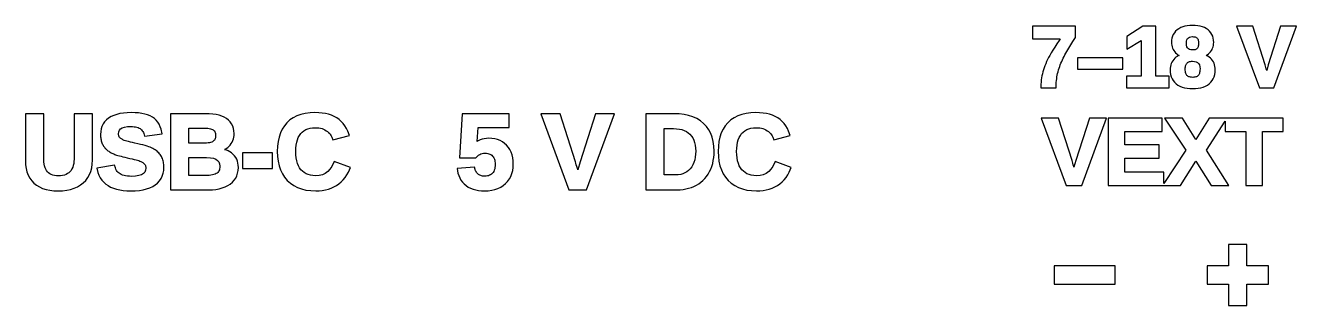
# Model space of a CAD drawing. Header units: metres. Extents: x -167.2 to -92.2, y -9.5 to -0.2.
# Drawn here: x -167.21 to -125.7, y -9.4 to -0.24 of the extents above; entities that cross this region are included whole.
import ezdxf

# ---------------------------------------------------------------- set-up
doc = ezdxf.new("R2010")
doc.units = ezdxf.units.M

msp = doc.modelspace()

# ---------------------------------------------------------------- linework, layer by layer
for p, q in [((-132.926, -0.27278), (-134.329, -0.27278)), ((-134.329, -0.27278), (-134.329, -0.68608)), ((-132.926, -0.63969), (-132.926, -0.27278)), ((-130.728, -0.27278), (-131.242, -0.6062)), ((-130.302, -0.27278), (-130.728, -0.27278)), ((-130.302, -1.90027), (-130.302, -0.27278)), ((-129.605, -0.39111), (-129.654, -0.43622)), ((-129.55, -0.35153), (-129.605, -0.39111)), ((-129.489, -0.31824), (-129.55, -0.35153)), ((-129.422, -0.29128), (-129.489, -0.31824)), ((-129.351, -0.27052), (-129.422, -0.29128)), ((-129.274, -0.25588), (-129.351, -0.27052)), ((-129.191, -0.24716), (-129.274, -0.25588)), ((-129.104, -0.24429), (-129.191, -0.24716)), ((-129.015, -0.24707), (-129.104, -0.24429)), ((-128.931, -0.25555), (-129.015, -0.24707)), ((-128.853, -0.26981), (-128.931, -0.25555)), ((-128.78, -0.28998), (-128.853, -0.26981)), ((-128.713, -0.31622), (-128.78, -0.28998)), ((-128.652, -0.34866), (-128.713, -0.31622)), ((-128.596, -0.38736), (-128.652, -0.34866)), ((-128.547, -0.43191), (-128.596, -0.38736)), ((-127.137, -0.27278), (-127.663, -0.27278)), ((-127.663, -0.27278), (-126.92, -2.28374)), ((-126.733, -1.53534), (-127.137, -0.27278)), ((-126.227, -0.27278), (-126.63, -1.53575)), ((-126.445, -2.28374), (-125.705, -0.27278)), ((-125.705, -0.27278), (-126.227, -0.27278)), ((-134.329, -0.68608), (-133.425, -0.68608)), ((-133.456, -0.73228), (-133.534, -0.84799)), ((-133.425, -0.68608), (-133.456, -0.73228)), ((-133.076, -0.87999), (-133.041, -0.82376)), ((-133.041, -0.82376), (-133.006, -0.76701)), ((-133.006, -0.76701), (-132.97, -0.70979)), ((-132.97, -0.70979), (-132.926, -0.63969)), ((-131.242, -0.6062), (-131.242, -1.02327)), ((-131.242, -1.02327), (-130.783, -0.73709)), ((-130.783, -0.73709), (-130.783, -1.90027)), ((-129.786, -0.72974), (-129.79, -0.79999)), ((-129.79, -0.79999), (-129.788, -0.84853)), ((-129.775, -0.6629), (-129.786, -0.72974)), ((-129.756, -0.59982), (-129.775, -0.6629)), ((-129.73, -0.54079), (-129.756, -0.59982)), ((-129.696, -0.48614), (-129.73, -0.54079)), ((-129.654, -0.43622), (-129.696, -0.48614)), ((-129.301, -0.82326), (-129.296, -0.7619)), ((-129.296, -0.88814), (-129.301, -0.82326)), ((-129.296, -0.7619), (-129.284, -0.71312)), ((-129.284, -0.71312), (-129.264, -0.67624)), ((-129.264, -0.67624), (-129.239, -0.64905)), ((-129.239, -0.64905), (-129.205, -0.62913)), ((-129.205, -0.62913), (-129.16, -0.61626)), ((-129.16, -0.61626), (-129.103, -0.61157)), ((-129.103, -0.61157), (-129.073, -0.61267)), ((-129.073, -0.61267), (-129.045, -0.61597)), ((-129.045, -0.61597), (-129.021, -0.62135)), ((-129.021, -0.62135), (-128.999, -0.62854)), ((-128.999, -0.62854), (-128.981, -0.63738)), ((-128.981, -0.63738), (-128.965, -0.6478)), ((-128.965, -0.6478), (-128.951, -0.65978)), ((-128.951, -0.65978), (-128.939, -0.67366)), ((-128.939, -0.67366), (-128.929, -0.69011)), ((-128.929, -0.69011), (-128.92, -0.70979)), ((-128.92, -0.70979), (-128.913, -0.73283)), ((-128.913, -0.73283), (-128.908, -0.75931)), ((-128.908, -0.75931), (-128.904, -0.78969)), ((-128.904, -0.78969), (-128.903, -0.82338)), ((-128.903, -0.82338), (-128.904, -0.85994)), ((-128.505, -0.48189), (-128.547, -0.43191)), ((-128.471, -0.53705), (-128.505, -0.48189)), ((-128.444, -0.59706), (-128.471, -0.53705)), ((-128.426, -0.66155), (-128.444, -0.59706)), ((-128.415, -0.73018), (-128.426, -0.66155)), ((-128.411, -0.80275), (-128.415, -0.73018)), ((-128.413, -0.8512), (-128.411, -0.80275)), ((-133.765, -1.22287), (-133.803, -1.29474)), ((-133.719, -1.14224), (-133.765, -1.22287)), ((-133.665, -1.05293), (-133.719, -1.14224)), ((-133.603, -0.95488), (-133.665, -1.05293)), ((-133.534, -0.84799), (-133.603, -0.95488)), ((-133.296, -1.26178), (-133.268, -1.20804)), ((-133.268, -1.20804), (-133.239, -1.15396)), ((-133.239, -1.15396), (-133.208, -1.09935)), ((-133.208, -1.09935), (-133.176, -1.04526)), ((-133.176, -1.04526), (-133.144, -0.99095)), ((-133.144, -0.99095), (-133.11, -0.93571)), ((-133.11, -0.93571), (-133.076, -0.87999)), ((-129.788, -0.84853), (-129.781, -0.89552)), ((-129.781, -0.89552), (-129.771, -0.9411)), ((-129.771, -0.9411), (-129.755, -0.98514)), ((-129.755, -0.98514), (-129.736, -1.0275)), ((-129.736, -1.0275), (-129.712, -1.06802)), ((-129.712, -1.06802), (-129.684, -1.10672)), ((-129.684, -1.10672), (-129.653, -1.14267)), ((-129.653, -1.14267), (-129.618, -1.17494)), ((-129.618, -1.17494), (-129.581, -1.2034)), ((-129.556, -1.23224), (-129.601, -1.25694)), ((-129.581, -1.2034), (-129.543, -1.22668)), ((-129.543, -1.22668), (-129.556, -1.23224)), ((-129.283, -0.93985), (-129.296, -0.88814)), ((-129.263, -0.97913), (-129.283, -0.93985)), ((-129.237, -1.00792), (-129.263, -0.97913)), ((-129.203, -1.02881), (-129.237, -1.00792)), ((-129.158, -1.04224), (-129.203, -1.02881)), ((-129.1, -1.04712), (-129.158, -1.04224)), ((-129.071, -1.04602), (-129.1, -1.04712)), ((-129.044, -1.04268), (-129.071, -1.04602)), ((-129.019, -1.03728), (-129.044, -1.04268)), ((-128.998, -1.03006), (-129.019, -1.03728)), ((-128.98, -1.02121), (-128.998, -1.03006)), ((-128.964, -1.0107), (-128.98, -1.02121)), ((-128.951, -0.99872), (-128.964, -1.0107)), ((-128.939, -0.98477), (-128.951, -0.99872)), ((-128.929, -0.96754), (-128.939, -0.98477)), ((-128.92, -0.94681), (-128.929, -0.96754)), ((-128.913, -0.92191), (-128.92, -0.94681)), ((-128.908, -0.89307), (-128.913, -0.92191)), ((-128.904, -0.85994), (-128.908, -0.89307)), ((-128.655, -1.22406), (-128.62, -1.2038)), ((-128.644, -1.22838), (-128.655, -1.22406)), ((-128.598, -1.25237), (-128.644, -1.22838)), ((-128.62, -1.2038), (-128.582, -1.1758)), ((-128.582, -1.1758), (-128.548, -1.14386)), ((-128.548, -1.14386), (-128.516, -1.10817)), ((-128.516, -1.10817), (-128.488, -1.06978)), ((-128.488, -1.06978), (-128.465, -1.02951)), ((-128.465, -1.02951), (-128.445, -0.9874)), ((-128.445, -0.9874), (-128.43, -0.94353)), ((-128.43, -0.94353), (-128.419, -0.89809)), ((-128.419, -0.89809), (-128.413, -0.8512)), ((-133.946, -1.62738), (-133.968, -1.69307)), ((-133.922, -1.56143), (-133.946, -1.62738)), ((-133.896, -1.49519), (-133.922, -1.56143)), ((-133.867, -1.42871), (-133.896, -1.49519)), ((-133.836, -1.36192), (-133.867, -1.42871)), ((-133.803, -1.29474), (-133.836, -1.36192)), ((-133.475, -1.70015), (-133.458, -1.64429)), ((-133.458, -1.64429), (-133.439, -1.5885)), ((-133.439, -1.5885), (-133.419, -1.53351)), ((-133.419, -1.53351), (-133.397, -1.47874)), ((-133.397, -1.47874), (-133.374, -1.42503)), ((-133.374, -1.42503), (-133.349, -1.36986)), ((-133.349, -1.36986), (-133.324, -1.31642)), ((-133.324, -1.31642), (-133.296, -1.26178)), ((-131.381, -1.30081), (-132.856, -1.30081)), ((-132.856, -1.30081), (-132.856, -1.67613)), ((-131.381, -1.67613), (-131.381, -1.30081)), ((-129.832, -1.64252), (-129.835, -1.6982)), ((-129.825, -1.58911), (-129.832, -1.64252)), ((-129.813, -1.53784), (-129.825, -1.58911)), ((-129.797, -1.48888), (-129.813, -1.53784)), ((-129.775, -1.44232), (-129.797, -1.48888)), ((-129.748, -1.39839), (-129.775, -1.44232)), ((-129.717, -1.35721), (-129.748, -1.39839)), ((-129.682, -1.3195), (-129.717, -1.35721)), ((-129.643, -1.28604), (-129.682, -1.3195)), ((-129.601, -1.25694), (-129.643, -1.28604)), ((-129.343, -1.66975), (-129.341, -1.63254)), ((-129.341, -1.63254), (-129.337, -1.59892)), ((-129.337, -1.59892), (-129.331, -1.56842)), ((-129.331, -1.56842), (-129.322, -1.5415)), ((-129.322, -1.5415), (-129.311, -1.51741)), ((-129.311, -1.51741), (-129.298, -1.49608)), ((-129.298, -1.49608), (-129.282, -1.47734)), ((-129.282, -1.47734), (-129.265, -1.46107)), ((-129.265, -1.46107), (-129.245, -1.44733)), ((-129.245, -1.44733), (-129.223, -1.43582)), ((-129.223, -1.43582), (-129.199, -1.42671)), ((-129.199, -1.42671), (-129.171, -1.41998)), ((-129.171, -1.41998), (-129.14, -1.41585)), ((-129.14, -1.41585), (-129.107, -1.41444)), ((-129.107, -1.41444), (-129.036, -1.41997)), ((-129.036, -1.41997), (-128.979, -1.43546)), ((-128.979, -1.43546), (-128.936, -1.45966)), ((-128.936, -1.45966), (-128.903, -1.49254)), ((-128.903, -1.49254), (-128.879, -1.53629)), ((-128.879, -1.53629), (-128.864, -1.59311)), ((-128.864, -1.59311), (-128.858, -1.66528)), ((-128.555, -1.28065), (-128.598, -1.25237)), ((-128.516, -1.3132), (-128.555, -1.28065)), ((-128.481, -1.34996), (-128.516, -1.3132)), ((-128.449, -1.39047), (-128.481, -1.34996)), ((-128.423, -1.43423), (-128.449, -1.39047)), ((-128.401, -1.48105), (-128.423, -1.43423)), ((-128.385, -1.5307), (-128.401, -1.48105)), ((-128.373, -1.58302), (-128.385, -1.5307)), ((-128.366, -1.63789), (-128.373, -1.58302)), ((-128.363, -1.69551), (-128.366, -1.63789)), ((-126.722, -1.57256), (-126.733, -1.53534)), ((-126.709, -1.61452), (-126.722, -1.57256)), ((-126.696, -1.66136), (-126.709, -1.61452)), ((-126.63, -1.53575), (-126.681, -1.71486)), ((-134.04, -2.02628), (-134.046, -2.0948)), ((-134.03, -1.95834), (-134.04, -2.02628)), ((-134.019, -1.89108), (-134.03, -1.95834)), ((-134.004, -1.82445), (-134.019, -1.89108)), ((-133.987, -1.75856), (-134.004, -1.82445)), ((-133.968, -1.69307), (-133.987, -1.75856)), ((-133.55, -2.1086), (-133.545, -2.04796)), ((-133.545, -2.04796), (-133.538, -1.98753)), ((-133.538, -1.98753), (-133.529, -1.92833)), ((-133.529, -1.92833), (-133.519, -1.87073)), ((-133.519, -1.87073), (-133.506, -1.81329)), ((-133.506, -1.81329), (-133.492, -1.75731)), ((-133.492, -1.75731), (-133.475, -1.70015)), ((-132.856, -1.67613), (-131.381, -1.67613)), ((-130.783, -1.90027), (-131.257, -1.90027)), ((-131.257, -1.90027), (-131.257, -2.28374)), ((-129.864, -1.90027), (-130.302, -1.90027)), ((-129.864, -2.28374), (-129.864, -1.90027)), ((-129.835, -1.6982), (-129.831, -1.7771)), ((-129.831, -1.7771), (-129.819, -1.85179)), ((-129.819, -1.85179), (-129.799, -1.92198)), ((-129.799, -1.92198), (-129.771, -1.98738)), ((-129.771, -1.98738), (-129.734, -2.0477)), ((-129.734, -2.0477), (-129.689, -2.10254)), ((-129.341, -1.7122), (-129.343, -1.66975)), ((-129.337, -1.75087), (-129.341, -1.7122)), ((-129.331, -1.78513), (-129.337, -1.75087)), ((-129.322, -1.81497), (-129.331, -1.78513)), ((-129.311, -1.84074), (-129.322, -1.81497)), ((-129.298, -1.8623), (-129.311, -1.84074)), ((-129.283, -1.88065), (-129.298, -1.8623)), ((-129.266, -1.8961), (-129.283, -1.88065)), ((-129.246, -1.90955), (-129.266, -1.8961)), ((-129.223, -1.92085), (-129.246, -1.90955)), ((-129.197, -1.92996), (-129.223, -1.92085)), ((-129.167, -1.93666), (-129.197, -1.92996)), ((-129.133, -1.94087), (-129.167, -1.93666)), ((-129.096, -1.94228), (-129.133, -1.94087)), ((-129.059, -1.94087), (-129.096, -1.94228)), ((-129.026, -1.93671), (-129.059, -1.94087)), ((-128.997, -1.93002), (-129.026, -1.93671)), ((-128.972, -1.92101), (-128.997, -1.93002)), ((-128.95, -1.90996), (-128.972, -1.92101)), ((-128.931, -1.89667), (-128.95, -1.90996)), ((-128.915, -1.88148), (-128.931, -1.89667)), ((-128.901, -1.86328), (-128.915, -1.88148)), ((-128.889, -1.84142), (-128.901, -1.86328)), ((-128.878, -1.81491), (-128.889, -1.84142)), ((-128.87, -1.78407), (-128.878, -1.81491)), ((-128.863, -1.74863), (-128.87, -1.78407)), ((-128.86, -1.70854), (-128.863, -1.74863)), ((-128.858, -1.66528), (-128.86, -1.70854)), ((-128.507, -2.10135), (-128.463, -2.04626)), ((-128.463, -2.04626), (-128.427, -1.98572)), ((-128.427, -1.98572), (-128.399, -1.92006)), ((-128.399, -1.92006), (-128.379, -1.84962)), ((-128.379, -1.84962), (-128.367, -1.77467)), ((-128.367, -1.77467), (-128.363, -1.69551)), ((-126.681, -1.71486), (-126.696, -1.66136)), ((-134.05, -2.16396), (-134.052, -2.28374)), ((-134.052, -2.28374), (-133.555, -2.28374)), ((-134.046, -2.0948), (-134.05, -2.16396)), ((-133.555, -2.28374), (-133.553, -2.17084)), ((-133.553, -2.17084), (-133.55, -2.1086)), ((-131.257, -2.28374), (-129.864, -2.28374)), ((-129.689, -2.10254), (-129.637, -2.1517)), ((-129.637, -2.1517), (-129.577, -2.1946)), ((-129.577, -2.1946), (-129.512, -2.23062)), ((-129.512, -2.23062), (-129.44, -2.25986)), ((-129.44, -2.25986), (-129.363, -2.28236)), ((-129.363, -2.28236), (-129.281, -2.29828)), ((-129.281, -2.29828), (-129.192, -2.30774)), ((-129.192, -2.30774), (-129.098, -2.31088)), ((-129.098, -2.31088), (-129.004, -2.30772)), ((-129.004, -2.30772), (-128.915, -2.29823)), ((-128.915, -2.29823), (-128.832, -2.28223)), ((-128.832, -2.28223), (-128.755, -2.2596)), ((-128.755, -2.2596), (-128.683, -2.23022)), ((-128.683, -2.23022), (-128.618, -2.19395)), ((-128.618, -2.19395), (-128.559, -2.15079)), ((-128.559, -2.15079), (-128.507, -2.10135)), ((-126.92, -2.28374), (-126.445, -2.28374)), ((-166.61, -3.12848), (-167.21, -3.12848)), ((-167.21, -3.12848), (-167.21, -4.67313)), ((-166.61, -4.63216), (-166.61, -3.12848)), ((-165.023, -3.12848), (-165.623, -3.12848)), ((-165.623, -3.12848), (-165.623, -4.61508)), ((-165.023, -4.64777), (-165.023, -3.12848)), ((-164.494, -3.27408), (-164.563, -3.33055)), ((-164.414, -3.22522), (-164.494, -3.27408)), ((-164.326, -3.18423), (-164.414, -3.22522)), ((-164.229, -3.15105), (-164.326, -3.18423)), ((-164.124, -3.12544), (-164.229, -3.15105)), ((-164.01, -3.10728), (-164.124, -3.12544)), ((-163.888, -3.09647), (-164.01, -3.10728)), ((-163.757, -3.09286), (-163.888, -3.09647)), ((-163.632, -3.09576), (-163.757, -3.09286)), ((-163.516, -3.10449), (-163.632, -3.09576)), ((-163.408, -3.11913), (-163.516, -3.10449)), ((-163.309, -3.13976), (-163.408, -3.11913)), ((-163.219, -3.16656), (-163.309, -3.13976)), ((-163.137, -3.19972), (-163.219, -3.16656)), ((-163.063, -3.23946), (-163.137, -3.19972)), ((-162.997, -3.28665), (-163.063, -3.23946)), ((-162.939, -3.342), (-162.997, -3.28665)), ((-161.332, -3.12848), (-162.476, -3.12848)), ((-162.476, -3.12848), (-162.476, -5.61717)), ((-161.209, -3.13164), (-161.332, -3.12848)), ((-161.094, -3.14117), (-161.209, -3.13164)), ((-160.987, -3.1572), (-161.094, -3.14117)), ((-160.889, -3.17979), (-160.987, -3.1572)), ((-160.798, -3.20914), (-160.889, -3.17979)), ((-160.716, -3.24541), (-160.798, -3.20914)), ((-160.642, -3.28877), (-160.716, -3.24541)), ((-160.577, -3.33925), (-160.642, -3.28877)), ((-158.464, -3.26065), (-158.573, -3.33522)), ((-158.344, -3.19983), (-158.464, -3.26065)), ((-158.213, -3.15279), (-158.344, -3.19983)), ((-158.071, -3.11937), (-158.213, -3.15279)), ((-157.918, -3.09946), (-158.071, -3.11937)), ((-157.755, -3.09285), (-157.918, -3.09946)), ((-157.634, -3.09641), (-157.755, -3.09285)), ((-157.521, -3.10704), (-157.634, -3.09641)), ((-157.413, -3.12486), (-157.521, -3.10704)), ((-157.311, -3.14993), (-157.413, -3.12486)), ((-157.215, -3.18234), (-157.311, -3.14993)), ((-157.126, -3.22215), (-157.215, -3.18234)), ((-157.043, -3.26936), (-157.126, -3.22215)), ((-156.966, -3.32376), (-157.043, -3.26936)), ((-152.952, -3.12848), (-153.041, -4.57285)), ((-151.419, -3.12848), (-152.952, -3.12848)), ((-151.419, -3.58281), (-151.419, -3.12848)), ((-149.754, -3.12848), (-150.385, -3.12848)), ((-150.385, -3.12848), (-149.464, -5.61717)), ((-149.251, -4.69788), (-149.754, -3.12848)), ((-148.598, -3.12848), (-149.1, -4.6983)), ((-148.888, -5.61717), (-147.973, -3.12848)), ((-147.973, -3.12848), (-148.598, -3.12848)), ((-146.035, -3.12848), (-146.951, -3.12848)), ((-146.951, -3.12848), (-146.951, -5.61717)), ((-145.865, -3.1348), (-146.035, -3.12848)), ((-145.705, -3.15396), (-145.865, -3.1348)), ((-145.556, -3.18605), (-145.705, -3.15396)), ((-145.417, -3.2312), (-145.556, -3.18605)), ((-145.29, -3.28955), (-145.417, -3.2312)), ((-145.173, -3.36115), (-145.29, -3.28955)), ((-144.068, -3.26065), (-144.177, -3.33522)), ((-143.948, -3.19983), (-144.068, -3.26065)), ((-143.817, -3.15279), (-143.948, -3.19983)), ((-143.675, -3.11937), (-143.817, -3.15279)), ((-143.522, -3.09946), (-143.675, -3.11937)), ((-143.359, -3.09285), (-143.522, -3.09946)), ((-143.238, -3.09641), (-143.359, -3.09285)), ((-143.125, -3.10704), (-143.238, -3.09641)), ((-143.017, -3.12486), (-143.125, -3.10704)), ((-142.915, -3.14993), (-143.017, -3.12486)), ((-142.819, -3.18234), (-142.915, -3.14993)), ((-142.73, -3.22215), (-142.819, -3.18234)), ((-142.647, -3.26936), (-142.73, -3.22215)), ((-142.57, -3.32376), (-142.647, -3.26936)), ((-133.48, -3.27438), (-134.048, -3.27438)), ((-134.048, -3.27438), (-133.233, -5.47643)), ((-133.036, -4.65968), (-133.48, -3.27438)), ((-132.471, -3.27438), (-132.914, -4.6601)), ((-132.718, -5.47643), (-131.908, -3.27438)), ((-131.908, -3.27438), (-132.471, -3.27438)), ((-130.099, -3.27438), (-131.852, -3.27438)), ((-131.852, -3.27438), (-131.852, -5.47643)), ((-130.099, -3.71452), (-130.099, -3.27438)), ((-129.435, -3.27438), (-130.022, -3.27438)), ((-130.022, -3.27438), (-129.321, -4.32118)), ((-128.996, -3.97339), (-129.435, -3.27438)), ((-128.556, -3.27438), (-128.996, -3.97339)), ((-126.142, -3.27438), (-128.556, -3.27438)), ((-126.142, -3.71452), (-126.142, -3.27438)), ((-164.753, -3.71561), (-164.758, -3.80992)), ((-164.737, -3.62607), (-164.753, -3.71561)), ((-164.71, -3.54239), (-164.737, -3.62607)), ((-164.672, -3.46497), (-164.71, -3.54239)), ((-164.623, -3.39423), (-164.672, -3.46497)), ((-164.563, -3.33055), (-164.623, -3.39423)), ((-164.171, -3.78413), (-164.163, -3.71977)), ((-164.163, -3.71977), (-164.142, -3.66975)), ((-164.142, -3.66975), (-164.105, -3.62877)), ((-164.105, -3.62877), (-164.051, -3.59488)), ((-164.051, -3.59488), (-163.977, -3.56905)), ((-163.977, -3.56905), (-163.882, -3.55281)), ((-163.882, -3.55281), (-163.767, -3.54724)), ((-163.767, -3.54724), (-163.711, -3.54877)), ((-163.711, -3.54877), (-163.659, -3.55322)), ((-163.659, -3.55322), (-163.612, -3.56064)), ((-163.612, -3.56064), (-163.569, -3.57082)), ((-163.569, -3.57082), (-163.531, -3.58362)), ((-163.531, -3.58362), (-163.497, -3.59891)), ((-163.497, -3.59891), (-163.467, -3.6167)), ((-163.467, -3.6167), (-163.441, -3.63699)), ((-163.441, -3.63699), (-163.417, -3.66003)), ((-163.417, -3.66003), (-163.395, -3.68585)), ((-163.395, -3.68585), (-163.377, -3.71429)), ((-163.377, -3.71429), (-163.36, -3.74609)), ((-162.887, -3.4052), (-162.939, -3.342)), ((-162.843, -3.47597), (-162.887, -3.4052)), ((-162.806, -3.55405), (-162.843, -3.47597)), ((-162.776, -3.63922), (-162.806, -3.55405)), ((-162.74, -3.78336), (-162.776, -3.63922)), ((-161.876, -4.09143), (-161.876, -3.59976)), ((-161.876, -3.59976), (-161.357, -3.59976)), ((-161.357, -3.59976), (-161.303, -3.6011)), ((-161.303, -3.6011), (-161.255, -3.605)), ((-161.255, -3.605), (-161.21, -3.61147)), ((-161.21, -3.61147), (-161.171, -3.62022)), ((-161.171, -3.62022), (-161.136, -3.63129)), ((-161.136, -3.63129), (-161.106, -3.64438)), ((-161.106, -3.64438), (-161.08, -3.65919)), ((-161.08, -3.65919), (-161.059, -3.67572)), ((-161.059, -3.67572), (-161.041, -3.69476)), ((-161.041, -3.69476), (-161.027, -3.71683)), ((-161.027, -3.71683), (-161.015, -3.74269)), ((-160.522, -3.39676), (-160.577, -3.33925)), ((-160.476, -3.46109), (-160.522, -3.39676)), ((-160.441, -3.53188), (-160.476, -3.46109)), ((-160.416, -3.60864), (-160.441, -3.53188)), ((-160.401, -3.69096), (-160.416, -3.60864)), ((-160.396, -3.77824), (-160.401, -3.69096)), ((-158.827, -3.63646), (-158.885, -3.75992)), ((-158.755, -3.5242), (-158.827, -3.63646)), ((-158.67, -3.42345), (-158.755, -3.5242)), ((-158.573, -3.33522), (-158.67, -3.42345)), ((-158.22, -3.77855), (-158.172, -3.72778)), ((-158.172, -3.72778), (-158.117, -3.68503)), ((-158.117, -3.68503), (-158.056, -3.64983)), ((-158.056, -3.64983), (-157.989, -3.62231)), ((-157.989, -3.62231), (-157.915, -3.60242)), ((-157.915, -3.60242), (-157.833, -3.59032)), ((-157.833, -3.59032), (-157.744, -3.58624)), ((-157.744, -3.58624), (-157.686, -3.58829)), ((-157.686, -3.58829), (-157.629, -3.59438)), ((-157.629, -3.59438), (-157.576, -3.60442)), ((-157.576, -3.60442), (-157.525, -3.6185)), ((-157.525, -3.6185), (-157.476, -3.63643)), ((-157.476, -3.63643), (-157.43, -3.65822)), ((-157.43, -3.65822), (-157.386, -3.68425)), ((-157.386, -3.68425), (-157.345, -3.71327)), ((-157.345, -3.71327), (-157.309, -3.74481)), ((-156.896, -3.38507), (-156.966, -3.32376)), ((-156.833, -3.45326), (-156.896, -3.38507)), ((-156.777, -3.52817), (-156.833, -3.45326)), ((-156.728, -3.60966), (-156.777, -3.52817)), ((-156.686, -3.6976), (-156.728, -3.60966)), ((-156.632, -3.84128), (-156.686, -3.6976)), ((-152.455, -4.03336), (-152.426, -3.58281)), ((-152.426, -3.58281), (-151.419, -3.58281)), ((-146.351, -5.13065), (-146.351, -3.61502)), ((-146.351, -3.61502), (-146.047, -3.61502)), ((-146.047, -3.61502), (-145.948, -3.61902)), ((-145.948, -3.61902), (-145.857, -3.63083)), ((-145.857, -3.63083), (-145.774, -3.65027)), ((-145.774, -3.65027), (-145.697, -3.67732)), ((-145.697, -3.67732), (-145.628, -3.71164)), ((-145.628, -3.71164), (-145.566, -3.75349)), ((-145.068, -3.44598), (-145.173, -3.36115)), ((-144.976, -3.54317), (-145.068, -3.44598)), ((-144.897, -3.65173), (-144.976, -3.54317)), ((-144.834, -3.77136), (-144.897, -3.65173)), ((-144.431, -3.63646), (-144.489, -3.75992)), ((-144.359, -3.52422), (-144.431, -3.63646)), ((-144.274, -3.42345), (-144.359, -3.52422)), ((-144.177, -3.33522), (-144.274, -3.42345)), ((-143.824, -3.77861), (-143.776, -3.72778)), ((-143.776, -3.72778), (-143.721, -3.685)), ((-143.721, -3.685), (-143.66, -3.64984)), ((-143.66, -3.64984), (-143.593, -3.62231)), ((-143.593, -3.62231), (-143.519, -3.60242)), ((-143.519, -3.60242), (-143.437, -3.59032)), ((-143.437, -3.59032), (-143.348, -3.58624)), ((-143.348, -3.58624), (-143.29, -3.58829)), ((-143.29, -3.58829), (-143.233, -3.59438)), ((-143.233, -3.59438), (-143.18, -3.60442)), ((-143.18, -3.60442), (-143.129, -3.61847)), ((-143.129, -3.61847), (-143.08, -3.63646)), ((-143.08, -3.63646), (-143.034, -3.65826)), ((-143.034, -3.65826), (-142.99, -3.68414)), ((-142.99, -3.68414), (-142.949, -3.71326)), ((-142.949, -3.71326), (-142.912, -3.7449)), ((-142.5, -3.38507), (-142.57, -3.32376)), ((-142.437, -3.45325), (-142.5, -3.38507)), ((-142.381, -3.52815), (-142.437, -3.45325)), ((-142.332, -3.60966), (-142.381, -3.52815)), ((-142.29, -3.6976), (-142.332, -3.60966)), ((-142.236, -3.84128), (-142.29, -3.6976)), ((-131.312, -4.14265), (-131.312, -3.71452)), ((-131.312, -3.71452), (-130.099, -3.71452)), ((-128.646, -4.32114), (-128.042, -3.37851)), ((-128.042, -3.37851), (-128.042, -3.71452)), ((-128.042, -3.71452), (-127.363, -3.71452)), ((-127.363, -3.71452), (-127.363, -5.47643)), ((-126.823, -5.47643), (-126.823, -3.71452)), ((-126.823, -3.71452), (-126.142, -3.71452)), ((-164.758, -3.80992), (-164.757, -3.84851)), ((-164.757, -3.84851), (-164.755, -3.88513)), ((-164.755, -3.88513), (-164.751, -3.92067)), ((-164.751, -3.92067), (-164.746, -3.95517)), ((-164.746, -3.95517), (-164.74, -3.98862)), ((-164.74, -3.98862), (-164.732, -4.02098)), ((-164.732, -4.02098), (-164.722, -4.05214)), ((-164.722, -4.05214), (-164.711, -4.08202)), ((-164.711, -4.08202), (-164.699, -4.11078)), ((-164.699, -4.11078), (-164.686, -4.13855)), ((-164.686, -4.13855), (-164.672, -4.16527)), ((-164.17, -3.80399), (-164.171, -3.78413)), ((-164.168, -3.8243), (-164.17, -3.80399)), ((-164.164, -3.84299), (-164.168, -3.8243)), ((-164.159, -3.85991), (-164.164, -3.84299)), ((-164.152, -3.87552), (-164.159, -3.85991)), ((-164.144, -3.88982), (-164.152, -3.87552)), ((-164.134, -3.90327), (-164.144, -3.88982)), ((-164.122, -3.91637), (-164.134, -3.90327)), ((-164.108, -3.92957), (-164.122, -3.91637)), ((-164.093, -3.94223), (-164.108, -3.92957)), ((-164.075, -3.95491), (-164.093, -3.94223)), ((-164.055, -3.96683), (-164.075, -3.95491)), ((-164.033, -3.97859), (-164.055, -3.96683)), ((-164.01, -3.98955), (-164.033, -3.97859)), ((-163.981, -4.00084), (-164.01, -3.98955)), ((-163.945, -4.01323), (-163.981, -4.00084)), ((-163.899, -4.02686), (-163.945, -4.01323)), ((-163.845, -4.04152), (-163.899, -4.02686)), ((-163.783, -4.05711), (-163.845, -4.04152)), ((-163.713, -4.07349), (-163.783, -4.05711)), ((-163.634, -4.09093), (-163.713, -4.07349)), ((-163.54, -4.11157), (-163.634, -4.09093)), ((-163.452, -4.1319), (-163.54, -4.11157)), ((-163.373, -4.15182), (-163.452, -4.1319)), ((-163.36, -3.74609), (-163.347, -3.78098)), ((-163.347, -3.78098), (-163.323, -3.86285)), ((-163.323, -3.86285), (-162.74, -3.78336)), ((-161.353, -4.09143), (-161.876, -4.09143)), ((-161.297, -4.08998), (-161.353, -4.09143)), ((-161.247, -4.08574), (-161.297, -4.08998)), ((-161.202, -4.0788), (-161.247, -4.08574)), ((-161.163, -4.06932), (-161.202, -4.0788)), ((-161.128, -4.05751), (-161.163, -4.06932)), ((-161.099, -4.04362), (-161.128, -4.05751)), ((-161.076, -4.02788), (-161.099, -4.04362)), ((-161.056, -4.01015), (-161.076, -4.02788)), ((-161.039, -3.9902), (-161.056, -4.01015)), ((-161.025, -3.96777), (-161.039, -3.9902)), ((-161.014, -3.94249), (-161.025, -3.96777)), ((-161.015, -3.74269), (-161.007, -3.77278)), ((-161.006, -3.91408), (-161.014, -3.94249)), ((-161.007, -3.77278), (-161.001, -3.80743)), ((-161.001, -3.88197), (-161.006, -3.91408)), ((-161.001, -3.80743), (-160.999, -3.84641)), ((-160.999, -3.84641), (-161.001, -3.88197)), ((-160.52, -4.1535), (-160.487, -4.10793)), ((-160.487, -4.10793), (-160.459, -4.05956)), ((-160.459, -4.05956), (-160.436, -4.00839)), ((-160.436, -4.00839), (-160.418, -3.95459)), ((-160.418, -3.95459), (-160.406, -3.89832)), ((-160.406, -3.89832), (-160.398, -3.83965)), ((-160.398, -3.83965), (-160.396, -3.77824)), ((-158.962, -4.03949), (-158.981, -4.19531)), ((-158.93, -3.89433), (-158.962, -4.03949)), ((-158.885, -3.75992), (-158.93, -3.89433)), ((-158.37, -4.1535), (-158.353, -4.06175)), ((-158.353, -4.06175), (-158.33, -3.97868)), ((-158.33, -3.97868), (-158.3, -3.90396)), ((-158.3, -3.90396), (-158.263, -3.8373)), ((-158.263, -3.8373), (-158.22, -3.77855)), ((-157.309, -3.74481), (-157.276, -3.77905)), ((-157.276, -3.77905), (-157.248, -3.81581)), ((-157.248, -3.81581), (-157.224, -3.8551)), ((-157.224, -3.8551), (-157.203, -3.89752)), ((-157.203, -3.89752), (-157.17, -3.98816)), ((-157.17, -3.98816), (-156.632, -3.84128)), ((-152.43, -4.01776), (-152.455, -4.03336)), ((-152.367, -3.98735), (-152.43, -4.01776)), ((-152.3, -3.96378), (-152.367, -3.98735)), ((-152.23, -3.94701), (-152.3, -3.96378)), ((-152.156, -3.93703), (-152.23, -3.94701)), ((-152.08, -3.93372), (-152.156, -3.93703)), ((-151.98, -3.93825), (-152.08, -3.93372)), ((-151.886, -3.95198), (-151.98, -3.93825)), ((-151.797, -3.97502), (-151.886, -3.95198)), ((-151.714, -4.00748), (-151.797, -3.97502)), ((-151.636, -4.04936), (-151.714, -4.00748)), ((-151.564, -4.10056), (-151.636, -4.04936)), ((-151.498, -4.16095), (-151.564, -4.10056)), ((-145.566, -3.75349), (-145.511, -3.80283)), ((-145.511, -3.80283), (-145.462, -3.85927)), ((-145.462, -3.85927), (-145.421, -3.92281)), ((-145.421, -3.92281), (-145.387, -3.99374)), ((-145.387, -3.99374), (-145.36, -4.07219)), ((-145.36, -4.07219), (-145.34, -4.15857)), ((-144.784, -3.90172), (-144.834, -3.77136)), ((-144.749, -4.04253), (-144.784, -3.90172)), ((-144.728, -4.19363), (-144.749, -4.04253)), ((-144.566, -4.03949), (-144.585, -4.1953)), ((-144.534, -3.89433), (-144.566, -4.03949)), ((-144.489, -3.75992), (-144.534, -3.89433)), ((-143.974, -4.15341), (-143.957, -4.06183)), ((-143.957, -4.06183), (-143.934, -3.97865)), ((-143.934, -3.97865), (-143.903, -3.9039)), ((-143.903, -3.9039), (-143.867, -3.83727)), ((-143.867, -3.83727), (-143.824, -3.77861)), ((-142.912, -3.7449), (-142.88, -3.77905)), ((-142.88, -3.77905), (-142.852, -3.8157)), ((-142.852, -3.8157), (-142.828, -3.85521)), ((-142.828, -3.85521), (-142.807, -3.89754)), ((-142.807, -3.89754), (-142.774, -3.98816)), ((-142.774, -3.98816), (-142.236, -3.84128)), ((-130.19, -4.14265), (-131.312, -4.14265)), ((-130.19, -4.58279), (-130.19, -4.14265)), ((-164.672, -4.16527), (-164.656, -4.19096)), ((-164.656, -4.19096), (-164.639, -4.21558)), ((-164.639, -4.21558), (-164.621, -4.23906)), ((-164.621, -4.23906), (-164.602, -4.26143)), ((-164.602, -4.26143), (-164.582, -4.28278)), ((-164.582, -4.28278), (-164.561, -4.30315)), ((-164.561, -4.30315), (-164.538, -4.32254)), ((-164.538, -4.32254), (-164.515, -4.34096)), ((-164.515, -4.34096), (-164.49, -4.3584)), ((-164.49, -4.3584), (-164.465, -4.37477)), ((-164.465, -4.37477), (-164.438, -4.39015)), ((-164.438, -4.39015), (-164.412, -4.40482)), ((-164.412, -4.40482), (-164.384, -4.41888)), ((-164.384, -4.41888), (-164.356, -4.43231)), ((-164.356, -4.43231), (-164.326, -4.44516)), ((-164.326, -4.44516), (-164.296, -4.45738)), ((-164.296, -4.45738), (-164.265, -4.46906)), ((-164.265, -4.46906), (-164.231, -4.48094)), ((-164.231, -4.48094), (-164.189, -4.4937)), ((-164.189, -4.4937), (-164.142, -4.50735)), ((-164.142, -4.50735), (-164.088, -4.52196)), ((-164.088, -4.52196), (-164.027, -4.53751)), ((-164.027, -4.53751), (-163.96, -4.55403)), ((-163.96, -4.55403), (-163.886, -4.57166)), ((-163.302, -4.1714), (-163.373, -4.15182)), ((-163.238, -4.19061), (-163.302, -4.1714)), ((-163.182, -4.20958), (-163.238, -4.19061)), ((-163.133, -4.22829), (-163.182, -4.20958)), ((-163.09, -4.24725), (-163.133, -4.22829)), ((-163.05, -4.26715), (-163.09, -4.24725)), ((-163.012, -4.28802), (-163.05, -4.26715)), ((-162.976, -4.30995), (-163.012, -4.28802)), ((-162.942, -4.33298), (-162.976, -4.30995)), ((-162.912, -4.3571), (-162.942, -4.33298)), ((-162.883, -4.38229), (-162.912, -4.3571)), ((-162.857, -4.40871), (-162.883, -4.38229)), ((-162.833, -4.43652), (-162.857, -4.40871)), ((-162.81, -4.46579), (-162.833, -4.43652)), ((-162.79, -4.49648), (-162.81, -4.46579)), ((-162.771, -4.52855), (-162.79, -4.49648)), ((-162.754, -4.56197), (-162.771, -4.52855)), ((-162.739, -4.59677), (-162.754, -4.56197)), ((-161.876, -5.14589), (-161.876, -4.561)), ((-161.876, -4.561), (-161.293, -4.561)), ((-161.293, -4.561), (-161.17, -4.5676)), ((-160.709, -4.2993), (-160.704, -4.2971)), ((-160.662, -4.31396), (-160.709, -4.2993)), ((-160.704, -4.2971), (-160.65, -4.26772)), ((-160.594, -4.34181), (-160.662, -4.31396)), ((-160.65, -4.26772), (-160.602, -4.23395)), ((-160.602, -4.23395), (-160.558, -4.1958)), ((-160.532, -4.37495), (-160.594, -4.34181)), ((-160.558, -4.1958), (-160.52, -4.1535)), ((-160.476, -4.4135), (-160.532, -4.37495)), ((-160.425, -4.45738), (-160.476, -4.4135)), ((-160.381, -4.5062), (-160.425, -4.45738)), ((-160.343, -4.55946), (-160.381, -4.5062)), ((-160.312, -4.61705), (-160.343, -4.55946)), ((-159.142, -4.41013), (-160.124, -4.41013)), ((-160.124, -4.41013), (-160.124, -4.9238)), ((-159.142, -4.9238), (-159.142, -4.41013)), ((-158.981, -4.19531), (-158.988, -4.36185)), ((-158.988, -4.36185), (-158.981, -4.52823)), ((-158.981, -4.52823), (-158.961, -4.68445)), ((-158.384, -4.36185), (-158.381, -4.25334)), ((-158.381, -4.47209), (-158.384, -4.36185)), ((-158.381, -4.25334), (-158.37, -4.1535)), ((-158.37, -4.57411), (-158.381, -4.47209)), ((-152.502, -4.57285), (-152.451, -4.51776)), ((-152.451, -4.51776), (-152.416, -4.48743)), ((-152.416, -4.48743), (-152.378, -4.46266)), ((-152.378, -4.46266), (-152.338, -4.4435)), ((-152.338, -4.4435), (-152.295, -4.42982)), ((-152.295, -4.42982), (-152.249, -4.42151)), ((-152.249, -4.42151), (-152.2, -4.41867)), ((-152.2, -4.41867), (-152.155, -4.42073)), ((-152.155, -4.42073), (-152.114, -4.42686)), ((-152.114, -4.42686), (-152.076, -4.43683)), ((-152.076, -4.43683), (-152.042, -4.45058)), ((-152.042, -4.45058), (-152.011, -4.46803)), ((-152.011, -4.46803), (-151.983, -4.48929)), ((-151.983, -4.48929), (-151.958, -4.51465)), ((-151.958, -4.51465), (-151.935, -4.54369)), ((-151.935, -4.54369), (-151.915, -4.57558)), ((-151.44, -4.22931), (-151.498, -4.16095)), ((-151.391, -4.30437), (-151.44, -4.22931)), ((-151.351, -4.38586), (-151.391, -4.30437)), ((-151.32, -4.47354), (-151.351, -4.38586)), ((-151.298, -4.56723), (-151.32, -4.47354)), ((-145.34, -4.55194), (-145.358, -4.64011)), ((-145.34, -4.15857), (-145.329, -4.25293)), ((-145.329, -4.45692), (-145.34, -4.55194)), ((-145.329, -4.25293), (-145.325, -4.35504)), ((-145.325, -4.35504), (-145.329, -4.45692)), ((-144.749, -4.66382), (-144.734, -4.56456)), ((-144.734, -4.56456), (-144.724, -4.46162)), ((-144.721, -4.35468), (-144.728, -4.19363)), ((-144.724, -4.46162), (-144.721, -4.35468)), ((-144.585, -4.1953), (-144.592, -4.36185)), ((-144.592, -4.36185), (-144.585, -4.52823)), ((-144.585, -4.52823), (-144.565, -4.68445)), ((-143.988, -4.36182), (-143.985, -4.25334)), ((-143.985, -4.47212), (-143.988, -4.36182)), ((-143.985, -4.25334), (-143.974, -4.15341)), ((-143.974, -4.57405), (-143.985, -4.47212)), ((-129.321, -4.32118), (-130.038, -5.40926)), ((-127.914, -5.47643), (-128.646, -4.32114)), ((-167.21, -4.67313), (-167.205, -4.80023)), ((-167.205, -4.80023), (-167.188, -4.92046)), ((-167.188, -4.92046), (-167.16, -5.0327)), ((-166.607, -4.70743), (-166.61, -4.63216)), ((-166.599, -4.77585), (-166.607, -4.70743)), ((-166.587, -4.83807), (-166.599, -4.77585)), ((-166.569, -4.89441), (-166.587, -4.83807)), ((-166.547, -4.94484), (-166.569, -4.89441)), ((-166.52, -4.98947), (-166.547, -4.94484)), ((-165.72, -4.9803), (-165.754, -5.0217)), ((-165.691, -4.93379), (-165.72, -4.9803)), ((-165.667, -4.88174), (-165.691, -4.93379)), ((-165.648, -4.82408), (-165.667, -4.88174)), ((-165.634, -4.76086), (-165.648, -4.82408)), ((-165.626, -4.69131), (-165.634, -4.76086)), ((-165.623, -4.61508), (-165.626, -4.69131)), ((-165.077, -5.01419), (-165.047, -4.89958)), ((-165.047, -4.89958), (-165.029, -4.77704)), ((-165.029, -4.77704), (-165.023, -4.64777)), ((-164.302, -4.80888), (-164.883, -4.90471)), ((-164.883, -4.90471), (-164.842, -5.05177)), ((-164.274, -4.90051), (-164.302, -4.80888)), ((-164.256, -4.94386), (-164.274, -4.90051)), ((-164.235, -4.98274), (-164.256, -4.94386)), ((-163.886, -4.57166), (-163.802, -4.58925)), ((-163.802, -4.58925), (-163.726, -4.60585)), ((-163.726, -4.60585), (-163.658, -4.6218)), ((-163.658, -4.6218), (-163.599, -4.63689)), ((-163.599, -4.63689), (-163.549, -4.65085)), ((-163.549, -4.65085), (-163.507, -4.66406)), ((-163.507, -4.66406), (-163.475, -4.67609)), ((-163.475, -4.67609), (-163.447, -4.68814)), ((-163.447, -4.68814), (-163.421, -4.70088)), ((-163.421, -4.70088), (-163.397, -4.71423)), ((-163.397, -4.71423), (-163.376, -4.72829)), ((-163.376, -4.72829), (-163.356, -4.74277)), ((-163.356, -4.74277), (-163.339, -4.75797)), ((-163.339, -4.75797), (-163.324, -4.77327)), ((-163.324, -4.77327), (-163.311, -4.78894)), ((-163.311, -4.78894), (-163.301, -4.80508)), ((-163.286, -4.97862), (-163.311, -5.036)), ((-163.301, -4.80508), (-163.292, -4.82257)), ((-163.292, -4.82257), (-163.285, -4.84143)), ((-163.276, -4.90565), (-163.286, -4.97862)), ((-163.285, -4.84143), (-163.28, -4.86169)), ((-163.28, -4.86169), (-163.277, -4.88387)), ((-163.277, -4.88387), (-163.276, -4.90565)), ((-162.726, -4.63306), (-162.739, -4.59677)), ((-162.715, -4.67076), (-162.726, -4.63306)), ((-162.706, -4.70981), (-162.715, -4.67076)), ((-162.699, -4.75014), (-162.706, -4.70981)), ((-162.694, -4.79176), (-162.699, -4.75014)), ((-162.695, -4.98151), (-162.69, -4.87968)), ((-162.691, -4.83469), (-162.694, -4.79176)), ((-162.69, -4.87968), (-162.691, -4.83469)), ((-161.17, -4.5676), (-161.07, -4.58667)), ((-161.07, -4.58667), (-160.991, -4.61711)), ((-160.991, -4.61711), (-160.933, -4.65746)), ((-160.933, -4.65746), (-160.893, -4.7075)), ((-160.893, -4.7075), (-160.869, -4.7697)), ((-160.878, -4.96371), (-160.891, -4.99496)), ((-160.868, -4.92886), (-160.878, -4.96371)), ((-160.869, -4.7697), (-160.86, -4.84827)), ((-160.862, -4.88982), (-160.868, -4.92886)), ((-160.86, -4.84827), (-160.862, -4.88982)), ((-160.289, -4.67868), (-160.312, -4.61705)), ((-160.272, -4.74409), (-160.289, -4.67868)), ((-160.262, -4.81311), (-160.272, -4.74409)), ((-160.264, -4.98141), (-160.258, -4.88589)), ((-160.258, -4.88589), (-160.262, -4.81311)), ((-160.124, -4.9238), (-159.142, -4.9238)), ((-158.961, -4.68445), (-158.928, -4.83052)), ((-158.928, -4.83052), (-158.881, -4.96628)), ((-158.881, -4.96628), (-158.821, -5.09154)), ((-158.352, -4.66745), (-158.37, -4.57411)), ((-158.328, -4.75272), (-158.352, -4.66745)), ((-158.297, -4.82942), (-158.328, -4.75272)), ((-158.259, -4.89792), (-158.297, -4.82942)), ((-158.215, -4.95876), (-158.259, -4.89792)), ((-158.165, -5.01128), (-158.215, -4.95876)), ((-157.266, -4.94481), (-157.339, -5.02168)), ((-157.203, -4.84959), (-157.266, -4.94481)), ((-157.129, -4.69025), (-157.203, -4.84959)), ((-156.6, -4.88989), (-157.129, -4.69025)), ((-156.666, -5.0354), (-156.6, -4.88989)), ((-152.544, -4.87823), (-153.118, -4.92523)), ((-153.118, -4.92523), (-153.088, -5.06779)), ((-153.041, -4.57285), (-152.502, -4.57285)), ((-152.522, -4.95795), (-152.544, -4.87823)), ((-152.509, -4.99243), (-152.522, -4.95795)), ((-151.901, -4.97554), (-151.918, -5.01277)), ((-151.915, -4.57558), (-151.899, -4.61011)), ((-151.888, -4.93407), (-151.901, -4.97554)), ((-151.899, -4.61011), (-151.887, -4.64821)), ((-151.878, -4.88802), (-151.888, -4.93407)), ((-151.887, -4.64821), (-151.878, -4.68932)), ((-151.878, -4.68932), (-151.872, -4.73421)), ((-151.872, -4.83746), (-151.878, -4.88802)), ((-151.872, -4.73421), (-151.87, -4.78224)), ((-151.87, -4.78224), (-151.872, -4.83746)), ((-151.3, -4.98636), (-151.285, -4.88219)), ((-151.285, -4.66675), (-151.298, -4.56723)), ((-151.28, -4.77219), (-151.285, -4.66675)), ((-151.285, -4.88219), (-151.28, -4.77219)), ((-149.237, -4.74426), (-149.251, -4.69788)), ((-149.222, -4.7966), (-149.237, -4.74426)), ((-149.206, -4.8551), (-149.222, -4.7966)), ((-149.188, -4.91977), (-149.206, -4.8551)), ((-149.175, -4.96523), (-149.188, -4.91977)), ((-149.1, -4.6983), (-149.175, -4.96523)), ((-145.555, -4.98045), (-145.613, -5.02626)), ((-145.503, -4.92593), (-145.555, -4.98045)), ((-145.456, -4.8642), (-145.503, -4.92593)), ((-145.416, -4.79591), (-145.456, -4.8642)), ((-145.384, -4.72141), (-145.416, -4.79591)), ((-145.358, -4.64011), (-145.384, -4.72141)), ((-144.872, -5.02338), (-144.832, -4.93924)), ((-144.832, -4.93924), (-144.798, -4.85121)), ((-144.798, -4.85121), (-144.77, -4.75938)), ((-144.77, -4.75938), (-144.749, -4.66382)), ((-144.565, -4.68445), (-144.532, -4.83052)), ((-144.532, -4.83052), (-144.485, -4.96626)), ((-144.485, -4.96626), (-144.425, -5.09154)), ((-143.956, -4.66748), (-143.974, -4.57405)), ((-143.932, -4.75272), (-143.956, -4.66748)), ((-143.901, -4.82936), (-143.932, -4.75272)), ((-143.863, -4.89796), (-143.901, -4.82936)), ((-143.819, -4.95876), (-143.863, -4.89796)), ((-143.769, -5.01128), (-143.819, -4.95876)), ((-142.87, -4.94481), (-142.942, -5.02168)), ((-142.807, -4.84959), (-142.87, -4.94481)), ((-142.733, -4.69025), (-142.807, -4.84959)), ((-142.204, -4.88989), (-142.733, -4.69025)), ((-142.27, -5.0354), (-142.204, -4.88989)), ((-133.024, -4.70056), (-133.036, -4.65968)), ((-133.01, -4.74666), (-133.024, -4.70056)), ((-132.996, -4.79817), (-133.01, -4.74666)), ((-132.98, -4.85512), (-132.996, -4.79817)), ((-132.974, -4.87431), (-132.98, -4.85512)), ((-132.914, -4.6601), (-132.974, -4.87431)), ((-131.312, -5.03629), (-131.312, -4.58279)), ((-131.312, -4.58279), (-130.19, -4.58279)), ((-129.496, -5.47643), (-128.996, -4.68317)), ((-128.996, -4.68317), (-128.495, -5.47643)), ((-167.16, -5.0327), (-167.12, -5.13678)), ((-167.12, -5.13678), (-167.069, -5.23245)), ((-167.069, -5.23245), (-167.006, -5.31935)), ((-167.006, -5.31935), (-166.932, -5.39725)), ((-166.488, -5.02892), (-166.52, -4.98947)), ((-166.452, -5.06302), (-166.488, -5.02892)), ((-166.412, -5.09192), (-166.452, -5.06302)), ((-166.366, -5.11583), (-166.412, -5.09192)), ((-166.315, -5.13467), (-166.366, -5.11583)), ((-166.259, -5.14828), (-166.315, -5.13467)), ((-166.197, -5.15662), (-166.259, -5.14828)), ((-166.129, -5.15942), (-166.197, -5.15662)), ((-166.06, -5.15649), (-166.129, -5.15942)), ((-165.996, -5.14775), (-166.06, -5.15649)), ((-165.937, -5.13341), (-165.996, -5.14775)), ((-165.884, -5.1136), (-165.937, -5.13341)), ((-165.836, -5.08844), (-165.884, -5.1136)), ((-165.793, -5.05791), (-165.836, -5.08844)), ((-165.754, -5.0217), (-165.793, -5.05791)), ((-165.41, -5.45868), (-165.32, -5.38841)), ((-165.32, -5.38841), (-165.241, -5.30809)), ((-165.241, -5.30809), (-165.174, -5.21878)), ((-165.174, -5.21878), (-165.119, -5.1207)), ((-165.119, -5.1207), (-165.077, -5.01419)), ((-164.842, -5.05177), (-164.808, -5.14088)), ((-164.808, -5.14088), (-164.765, -5.22324)), ((-164.765, -5.22324), (-164.713, -5.29863)), ((-164.713, -5.29863), (-164.654, -5.36679)), ((-164.654, -5.36679), (-164.586, -5.42755)), ((-164.211, -5.01724), (-164.235, -4.98274)), ((-164.183, -5.0479), (-164.211, -5.01724)), ((-164.153, -5.07468), (-164.183, -5.0479)), ((-164.119, -5.09796), (-164.153, -5.07468)), ((-164.081, -5.11815), (-164.119, -5.09796)), ((-164.038, -5.13559), (-164.081, -5.11815)), ((-163.99, -5.15004), (-164.038, -5.13559)), ((-163.938, -5.16144), (-163.99, -5.15004)), ((-163.88, -5.16974), (-163.938, -5.16144)), ((-163.817, -5.17471), (-163.88, -5.16974)), ((-163.75, -5.17639), (-163.817, -5.17471)), ((-163.616, -5.17012), (-163.75, -5.17639)), ((-163.506, -5.15173), (-163.616, -5.17012)), ((-163.418, -5.12228), (-163.506, -5.15173)), ((-163.355, -5.08339), (-163.418, -5.12228)), ((-163.311, -5.036), (-163.355, -5.08339)), ((-162.971, -5.45622), (-162.896, -5.39555)), ((-162.896, -5.39555), (-162.833, -5.32712)), ((-162.833, -5.32712), (-162.781, -5.25113)), ((-162.781, -5.25113), (-162.741, -5.16789)), ((-162.741, -5.16789), (-162.712, -5.07791)), ((-162.712, -5.07791), (-162.695, -4.98151)), ((-161.274, -5.14589), (-161.876, -5.14589)), ((-161.21, -5.14417), (-161.274, -5.14589)), ((-161.152, -5.13913), (-161.21, -5.14417)), ((-161.1, -5.13081), (-161.152, -5.13913)), ((-161.055, -5.11946), (-161.1, -5.13081)), ((-161.015, -5.10526), (-161.055, -5.11946)), ((-160.981, -5.08844), (-161.015, -5.10526)), ((-160.952, -5.06909), (-160.981, -5.08844)), ((-160.928, -5.04735), (-160.952, -5.06909)), ((-160.908, -5.02261), (-160.928, -5.04735)), ((-160.891, -4.99496), (-160.908, -5.02261)), ((-160.523, -5.4296), (-160.453, -5.37157)), ((-160.453, -5.37157), (-160.394, -5.3065)), ((-160.394, -5.3065), (-160.345, -5.23459)), ((-160.345, -5.23459), (-160.307, -5.15617)), ((-160.307, -5.15617), (-160.28, -5.07166)), ((-160.28, -5.07166), (-160.264, -4.98141)), ((-158.821, -5.09154), (-158.747, -5.20601)), ((-158.747, -5.20601), (-158.659, -5.30951)), ((-158.659, -5.30951), (-158.559, -5.40054)), ((-158.109, -5.05574), (-158.165, -5.01128)), ((-158.047, -5.09204), (-158.109, -5.05574)), ((-157.979, -5.12053), (-158.047, -5.09204)), ((-157.904, -5.14107), (-157.979, -5.12053)), ((-157.822, -5.15352), (-157.904, -5.14107)), ((-157.733, -5.15768), (-157.822, -5.15352)), ((-157.617, -5.14894), (-157.733, -5.15768)), ((-157.513, -5.12328), (-157.617, -5.14894)), ((-157.421, -5.08092), (-157.513, -5.12328)), ((-157.339, -5.02168), (-157.421, -5.08092)), ((-156.975, -5.42033), (-156.902, -5.35812)), ((-156.902, -5.35812), (-156.834, -5.28841)), ((-156.834, -5.28841), (-156.772, -5.21132)), ((-156.772, -5.21132), (-156.716, -5.12694)), ((-156.716, -5.12694), (-156.666, -5.0354)), ((-153.088, -5.06779), (-153.062, -5.15134)), ((-153.062, -5.15134), (-153.029, -5.22916)), ((-153.029, -5.22916), (-152.988, -5.30106)), ((-152.988, -5.30106), (-152.939, -5.36684)), ((-152.939, -5.36684), (-152.884, -5.42628)), ((-152.495, -5.02348), (-152.509, -4.99243)), ((-152.478, -5.05087), (-152.495, -5.02348)), ((-152.46, -5.07474), (-152.478, -5.05087)), ((-152.441, -5.09537), (-152.46, -5.07474)), ((-152.419, -5.1133), (-152.441, -5.09537)), ((-152.396, -5.12875), (-152.419, -5.1133)), ((-152.37, -5.14201), (-152.396, -5.12875)), ((-152.343, -5.15295), (-152.37, -5.14201)), ((-152.313, -5.16165), (-152.343, -5.15295)), ((-152.281, -5.16786), (-152.313, -5.16165)), ((-152.247, -5.17169), (-152.281, -5.16786)), ((-152.21, -5.17297), (-152.247, -5.17169)), ((-152.166, -5.17088), (-152.21, -5.17297)), ((-152.124, -5.1647), (-152.166, -5.17088)), ((-152.087, -5.1546), (-152.124, -5.1647)), ((-152.052, -5.14069), (-152.087, -5.1546)), ((-152.02, -5.12289), (-152.052, -5.14069)), ((-151.99, -5.1012), (-152.02, -5.12289)), ((-151.963, -5.07535), (-151.99, -5.1012)), ((-151.939, -5.04591), (-151.963, -5.07535)), ((-151.918, -5.01277), (-151.939, -5.04591)), ((-151.532, -5.4128), (-151.465, -5.34088)), ((-151.465, -5.34088), (-151.408, -5.26208)), ((-151.408, -5.26208), (-151.362, -5.17654)), ((-151.362, -5.17654), (-151.326, -5.08453)), ((-151.326, -5.08453), (-151.3, -4.98636)), ((-145.978, -5.13065), (-146.351, -5.13065)), ((-145.893, -5.12631), (-145.978, -5.13065)), ((-145.814, -5.11362), (-145.893, -5.12631)), ((-145.742, -5.09273), (-145.814, -5.11362)), ((-145.675, -5.06358), (-145.742, -5.09273)), ((-145.613, -5.02626), (-145.675, -5.06358)), ((-145.226, -5.41879), (-145.154, -5.3667)), ((-145.154, -5.3667), (-145.087, -5.30901)), ((-145.087, -5.30901), (-145.025, -5.24576)), ((-145.025, -5.24576), (-144.969, -5.17702)), ((-144.969, -5.17702), (-144.918, -5.10287)), ((-144.918, -5.10287), (-144.872, -5.02338)), ((-144.425, -5.09154), (-144.351, -5.20601)), ((-144.351, -5.20601), (-144.263, -5.30951)), ((-144.263, -5.30951), (-144.163, -5.40054)), ((-143.713, -5.05576), (-143.769, -5.01128)), ((-143.651, -5.09207), (-143.713, -5.05576)), ((-143.583, -5.12051), (-143.651, -5.09207)), ((-143.508, -5.14107), (-143.583, -5.12051)), ((-143.425, -5.15352), (-143.508, -5.14107)), ((-143.337, -5.15768), (-143.425, -5.15352)), ((-143.221, -5.14894), (-143.337, -5.15768)), ((-143.117, -5.12328), (-143.221, -5.14894)), ((-143.024, -5.0809), (-143.117, -5.12328)), ((-142.942, -5.02168), (-143.024, -5.0809)), ((-142.579, -5.42033), (-142.506, -5.35812)), ((-142.506, -5.35812), (-142.438, -5.28841)), ((-142.438, -5.28841), (-142.376, -5.21132)), ((-142.376, -5.21132), (-142.32, -5.12694)), ((-142.32, -5.12694), (-142.27, -5.0354)), ((-130.038, -5.03629), (-131.312, -5.03629)), ((-130.038, -5.40926), (-130.038, -5.03629)), ((-166.932, -5.39725), (-166.847, -5.46526)), ((-166.847, -5.46526), (-166.753, -5.5226)), ((-166.753, -5.5226), (-166.649, -5.56926)), ((-166.649, -5.56926), (-166.536, -5.60527)), ((-166.536, -5.60527), (-166.414, -5.63083)), ((-166.414, -5.63083), (-166.283, -5.64606)), ((-166.283, -5.64606), (-166.143, -5.65111)), ((-166.143, -5.65111), (-165.998, -5.64587)), ((-165.998, -5.64587), (-165.863, -5.63007)), ((-165.863, -5.63007), (-165.736, -5.60358)), ((-165.736, -5.60358), (-165.618, -5.56625)), ((-165.618, -5.56625), (-165.51, -5.51797)), ((-165.51, -5.51797), (-165.41, -5.45868)), ((-164.586, -5.42755), (-164.511, -5.4808)), ((-164.511, -5.4808), (-164.427, -5.52658)), ((-164.427, -5.52658), (-164.336, -5.56502)), ((-164.336, -5.56502), (-164.237, -5.59624)), ((-164.237, -5.59624), (-164.13, -5.62036)), ((-164.13, -5.62036), (-164.016, -5.63748)), ((-164.016, -5.63748), (-163.894, -5.64769)), ((-163.894, -5.64769), (-163.764, -5.65109)), ((-163.764, -5.65109), (-163.622, -5.64723)), ((-163.622, -5.64723), (-163.49, -5.63557)), ((-163.49, -5.63557), (-163.367, -5.61604)), ((-163.367, -5.61604), (-163.254, -5.5885)), ((-163.254, -5.5885), (-163.15, -5.55278)), ((-163.15, -5.55278), (-163.055, -5.50874)), ((-163.055, -5.50874), (-162.971, -5.45622)), ((-162.476, -5.61717), (-161.23, -5.61717)), ((-161.23, -5.61717), (-161.107, -5.61346)), ((-161.107, -5.61346), (-160.991, -5.60223)), ((-160.991, -5.60223), (-160.883, -5.58339)), ((-160.883, -5.58339), (-160.782, -5.55681)), ((-160.782, -5.55681), (-160.688, -5.5224)), ((-160.688, -5.5224), (-160.602, -5.48003)), ((-160.602, -5.48003), (-160.523, -5.4296)), ((-158.559, -5.40054), (-158.448, -5.47754)), ((-158.448, -5.47754), (-158.326, -5.54039)), ((-158.326, -5.54039), (-158.193, -5.58907)), ((-158.193, -5.58907), (-158.05, -5.62364)), ((-158.05, -5.62364), (-157.896, -5.64427)), ((-157.896, -5.64427), (-157.733, -5.65111)), ((-157.733, -5.65111), (-157.623, -5.64754)), ((-157.623, -5.64754), (-157.517, -5.63687)), ((-157.517, -5.63687), (-157.416, -5.619)), ((-157.416, -5.619), (-157.319, -5.59387)), ((-157.319, -5.59387), (-157.226, -5.56151)), ((-157.226, -5.56151), (-157.138, -5.52185)), ((-157.138, -5.52185), (-157.054, -5.47488)), ((-157.054, -5.47488), (-156.975, -5.42033)), ((-152.884, -5.42628), (-152.821, -5.47925)), ((-152.821, -5.47925), (-152.751, -5.52531)), ((-152.751, -5.52531), (-152.676, -5.56412)), ((-152.676, -5.56412), (-152.595, -5.59567)), ((-152.595, -5.59567), (-152.508, -5.62007)), ((-152.508, -5.62007), (-152.416, -5.63737)), ((-152.416, -5.63737), (-152.318, -5.64767)), ((-152.318, -5.64767), (-152.215, -5.65111)), ((-152.215, -5.65111), (-152.097, -5.64636)), ((-152.097, -5.64636), (-151.985, -5.63202)), ((-151.985, -5.63202), (-151.881, -5.60794)), ((-151.881, -5.60794), (-151.783, -5.57402)), ((-151.783, -5.57402), (-151.692, -5.53017)), ((-151.692, -5.53017), (-151.608, -5.47639)), ((-151.608, -5.47639), (-151.532, -5.4128)), ((-149.464, -5.61717), (-148.888, -5.61717)), ((-146.951, -5.61717), (-145.934, -5.61717)), ((-145.934, -5.61717), (-145.835, -5.61412)), ((-145.835, -5.61412), (-145.738, -5.60487)), ((-145.738, -5.60487), (-145.645, -5.58943)), ((-145.645, -5.58943), (-145.555, -5.56775)), ((-145.555, -5.56775), (-145.467, -5.53983)), ((-145.467, -5.53983), (-145.383, -5.50565)), ((-145.383, -5.50565), (-145.302, -5.46521)), ((-145.302, -5.46521), (-145.226, -5.41879)), ((-144.163, -5.40054), (-144.052, -5.47754)), ((-144.052, -5.47754), (-143.93, -5.54039)), ((-143.93, -5.54039), (-143.797, -5.58907)), ((-143.797, -5.58907), (-143.654, -5.62364)), ((-143.654, -5.62364), (-143.5, -5.64427)), ((-143.5, -5.64427), (-143.337, -5.65111)), ((-143.337, -5.65111), (-143.227, -5.64754)), ((-143.227, -5.64754), (-143.121, -5.63687)), ((-143.121, -5.63687), (-143.02, -5.619)), ((-143.02, -5.619), (-142.923, -5.59387)), ((-142.923, -5.59387), (-142.83, -5.56151)), ((-142.83, -5.56151), (-142.742, -5.52185)), ((-142.742, -5.52185), (-142.658, -5.47488)), ((-142.658, -5.47488), (-142.579, -5.42033)), ((-133.233, -5.47643), (-132.718, -5.47643)), ((-131.852, -5.47643), (-129.496, -5.47643)), ((-128.495, -5.47643), (-127.914, -5.47643)), ((-127.363, -5.47643), (-126.823, -5.47643)), ((-127.325, -7.39999), (-127.925, -7.39999)), ((-127.925, -7.39999), (-127.925, -8.10001)), ((-127.325, -8.10001), (-127.325, -7.39999)), ((-131.625, -8.09999), (-133.625, -8.09999)), ((-133.625, -8.09999), (-133.625, -8.7)), ((-131.625, -8.7), (-131.625, -8.09999)), ((-127.925, -8.10001), (-128.625, -8.10001)), ((-128.625, -8.10001), (-128.625, -8.69998)), ((-126.625, -8.10001), (-127.325, -8.10001)), ((-126.625, -8.69998), (-126.625, -8.10001)), ((-133.625, -8.7), (-131.625, -8.7)), ((-128.625, -8.69998), (-127.925, -8.69998)), ((-127.925, -8.69998), (-127.925, -9.39999)), ((-127.325, -8.69998), (-126.625, -8.69998)), ((-127.325, -9.39999), (-127.325, -8.69998)), ((-127.925, -9.39999), (-127.325, -9.39999))]:
    msp.add_line(p, q)

doc.saveas('drawing.dxf')
